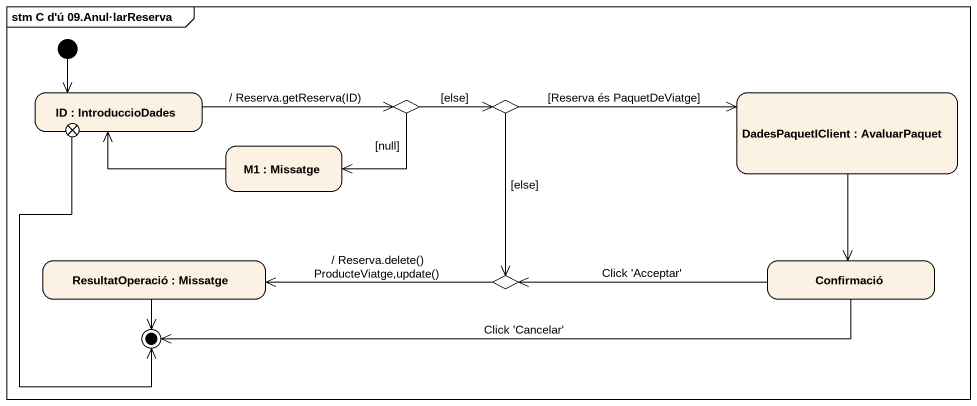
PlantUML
@startuml
mainframe stm C d'ú 09.Anul·larReserva
hide empty description
state "ID : IntroduccioDades" as ID
state choice1 <<choice>>
state choice2 <<choice>>
state "DadesPaquetIClient : AvaluarPaquet" as DadesPaquetIClient
state exit1 <<choice>>
state "M1 : Missatge" as M1
state "ResultatOperació : Missatge" as ResultatOperació
state choice3 <<choice>>
state Confirmació
[*] --> ID
ID -right-> choice1 : / Reserva.getReserva(ID)
choice1 -right-> choice2 : [else]
choice1 -left-> M1 : [null]
choice2 -right-> DadesPaquetIClient : [Reserva és PaquetDeViatge]
choice2 --> choice3 : [else]
DadesPaquetIClient --> Confirmació
M1 -left-> ID
choice3 -left-> ResultatOperació : / Reserva.delete() ProducteViatge,update()
Confirmació -left-> choice3 : Click 'Acceptar'
exit1 --> [*]
ResultatOperació --> [*]
Confirmació -left-> [*] : Click 'Cancelar'
@enduml
